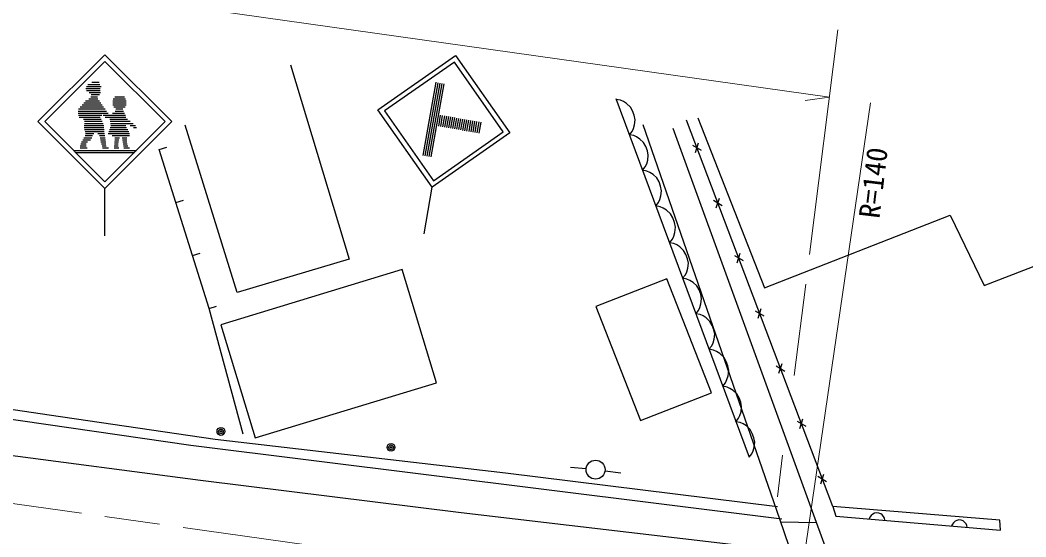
# Model space of a CAD drawing. Units: millimetres, scale not verified. Extents: x 40000 to 680000, y 20000 to 380000.
# Drawn here: x 431070 to 494826, y 286203 to 318959 of the extents above; entities that cross this region are included whole.
import ezdxf
from ezdxf.enums import TextEntityAlignment as Align

# ---------------------------------------------------------------- set-up
doc = ezdxf.new("R2010")
doc.units = ezdxf.units.MM
doc.header["$LTSCALE"] = 1000
doc.linetypes.add('CHAIN', pattern=[18.5, 12, -1.5, 3.5, -1.5])
for name, color, linetype, lineweight in [('M-BGD', 7, 'Continuous', 25), ('M-BMK', 2, 'CHAIN', 13), ('M-STR-HTXT', 7, 'Continuous', 13), ('M-STR-STR1', 1, 'Continuous', 25), ('M-STR-STRC', 7, 'Continuous', 25)]:
    doc.layers.add(name, color=color, linetype=linetype, lineweight=lineweight)
doc.styles.add('ＭＳ ゴシック', font='')
doc.styles.get('ＭＳ ゴシック').set_extended_font_data('MS Gothic')

msp = doc.modelspace()

# ---------------------------------------------------------------- linework, layer by layer
at = {"layer": 'M-BGD'}
for p, q in [((448206, 316119), (451933, 303813)), ((468840, 313982), (477278, 291251)), ((469131, 313887), (468856, 313938)), ((469317, 313802), (469131, 313887)), ((469518, 313672), (469317, 313802)), ((469754, 313452), (469518, 313672)), ((469899, 313199), (469754, 313452)), ((469999, 312929), (469899, 313199)), ((470054, 312642), (469999, 312929)), ((470020, 312322), (470054, 312642)), ((482582, 288131), (473311, 312623)), ((474033, 312769), (478250, 301982)), ((444823, 301704), (441539, 312295)), ((469692, 311688), (469866, 311907)), ((469866, 311907), (469951, 312092)), ((469951, 312092), (470020, 312322)), ((470551, 312351), (479204, 287346)), ((481561, 287114), (472464, 312082)), ((469967, 311637), (469692, 311688)), ((470152, 311552), (469967, 311637)), ((470354, 311422), (470152, 311552)), ((470589, 311202), (470354, 311422)), ((470734, 310949), (470589, 311202)), ((473875, 310569), (474072, 311178)), ((439892, 310758), (440369, 310907)), ((443050, 300672), (439892, 310758)), ((470834, 310679), (470734, 310949)), ((470889, 310392), (470834, 310679)), ((473698, 311037), (474249, 310711)), ((470787, 309842), (470855, 310072)), ((470855, 310072), (470889, 310392)), ((470527, 309438), (470702, 309657)), ((470802, 309387), (470527, 309438)), ((470702, 309657), (470787, 309842)), ((470987, 309302), (470802, 309387)), ((471189, 309172), (470987, 309302)), ((471424, 308952), (471189, 309172)), ((471569, 308699), (471424, 308952)), ((471669, 308429), (471569, 308699)), ((471725, 308142), (471669, 308429)), ((471690, 307822), (471725, 308142)), ((440944, 307396), (441421, 307545)), ((471362, 307188), (471537, 307407)), ((471537, 307407), (471622, 307592)), ((471622, 307592), (471690, 307822)), ((475022, 307538), (475573, 307212)), ((475199, 307070), (475396, 307679)), ((471649, 307134), (471362, 307188)), ((471841, 307046), (471649, 307134)), ((472052, 306911), (471841, 307046)), ((472297, 306682), (472052, 306911)), ((472448, 306418), (472297, 306682)), ((472552, 306137), (472448, 306418)), ((472610, 305838), (472552, 306137)), ((478250, 301982), (490017, 306591)), ((490017, 306591), (492174, 302130)), ((472503, 305265), (472574, 305504)), ((472574, 305504), (472610, 305838)), ((492174, 302130), (500809, 305494)), ((472232, 304844), (472414, 305072)), ((472507, 304793), (472232, 304844)), ((472414, 305072), (472503, 305265)), ((472692, 304708), (472507, 304793)), ((441997, 304034), (442474, 304183)), ((472894, 304578), (472692, 304708)), ((473129, 304358), (472894, 304578)), ((473274, 304105), (473129, 304358)), ((476524, 303571), (476721, 304181)), ((451933, 303813), (444823, 301704)), ((473375, 303835), (473274, 304105)), ((473430, 303548), (473375, 303835)), ((473395, 303228), (473430, 303548)), ((476347, 304039), (476898, 303713)), ((455288, 303143), (443795, 299652)), ((457465, 295973), (455288, 303143)), ((473242, 302813), (473327, 302998)), ((473327, 302998), (473395, 303228)), ((376282, 302218), (432902, 293936)), ((472060, 302569), (467562, 300807)), ((474892, 295339), (472060, 302569)), ((473067, 302594), (473242, 302813)), ((473342, 302543), (473067, 302594)), ((473527, 302458), (473342, 302543)), ((473729, 302328), (473527, 302458)), ((473964, 302108), (473729, 302328)), ((474110, 301855), (473964, 302108)), ((474210, 301585), (474110, 301855)), ((474265, 301298), (474210, 301585)), ((474162, 300748), (474230, 300978)), ((474230, 300978), (474265, 301298)), ((443050, 300672), (443527, 300821)), ((445207, 292709), (443050, 300672)), ((467562, 300807), (470394, 293577)), ((473902, 300344), (474077, 300563)), ((474177, 300293), (473902, 300344)), ((474077, 300563), (474162, 300748)), ((474363, 300208), (474177, 300293)), ((477671, 300540), (478222, 300214)), ((477848, 300073), (478045, 300682)), ((474564, 300078), (474363, 300208)), ((474800, 299858), (474564, 300078)), ((474945, 299605), (474800, 299858)), ((443795, 299652), (445973, 292482)), ((475045, 299335), (474945, 299605)), ((475100, 299048), (475045, 299335)), ((475065, 298728), (475100, 299048)), ((474912, 298313), (474997, 298498)), ((474997, 298498), (475065, 298728)), ((441895, 291993), (399240, 298180)), ((474738, 298094), (474912, 298313)), ((475024, 298041), (474738, 298094)), ((475217, 297952), (475024, 298041)), ((475427, 297817), (475217, 297952)), ((475672, 297588), (475427, 297817)), ((475823, 297324), (475672, 297588)), ((475928, 297043), (475823, 297324)), ((479172, 296574), (479369, 297183)), ((475985, 296744), (475928, 297043)), ((475949, 296411), (475985, 296744)), ((478995, 297041), (479546, 296715)), ((445973, 292482), (457465, 295973)), ((475608, 295751), (475790, 295978)), ((475790, 295978), (475878, 296171)), ((475878, 296171), (475949, 296411)), ((470394, 293577), (474892, 295339)), ((475883, 295699), (475608, 295751)), ((476068, 295614), (475883, 295699)), ((476270, 295484), (476068, 295614)), ((476505, 295264), (476270, 295484)), ((476650, 295011), (476505, 295264)), ((476750, 294741), (476650, 295011)), ((476805, 294454), (476750, 294741)), ((432902, 293936), (443444, 292404)), ((476702, 293904), (476771, 294134)), ((476771, 294134), (476805, 294454)), ((476443, 293501), (476618, 293719)), ((476718, 293449), (476443, 293501)), ((476618, 293719), (476702, 293904)), ((476903, 293364), (476718, 293449)), ((477105, 293234), (476903, 293364)), ((480320, 293543), (480871, 293217)), ((480497, 293075), (480694, 293684)), ((477340, 293014), (477105, 293234)), ((477485, 292761), (477340, 293014)), ((477585, 292491), (477485, 292761)), ((443444, 292404), (461830, 290259)), ((477641, 292204), (477585, 292491)), ((477606, 291884), (477641, 292204)), ((479363, 287327), (441895, 291993)), ((477278, 291251), (477453, 291469)), ((477453, 291469), (477538, 291654)), ((477538, 291654), (477606, 291884)), ((461830, 290259), (479087, 288130)), ((466953, 290515), (465956, 290600)), ((468146, 290392), (469139, 290273)), ((481821, 289576), (482018, 290185)), ((481644, 290044), (482195, 289718)), ((493175, 287253), (482582, 288131)), ((482582, 288131), (482780, 287525)), ((485012, 287553), (484943, 287459)), ((485120, 287644), (485012, 287553)), ((485225, 287696), (485120, 287644)), ((485348, 287725), (485225, 287696)), ((485507, 287711), (485348, 287725)), ((485623, 287661), (485507, 287711)), ((485718, 287593), (485623, 287661)), ((485809, 287485), (485718, 287593)), ((482780, 287525), (493225, 286625)), ((484943, 287459), (484893, 287343)), ((485860, 287380), (485809, 287485)), ((485889, 287257), (485860, 287380)), ((490166, 287009), (490116, 286893)), ((490234, 287104), (490166, 287009)), ((490343, 287195), (490234, 287104)), ((490447, 287246), (490343, 287195)), ((490570, 287275), (490447, 287246)), ((490730, 287262), (490570, 287275)), ((490846, 287211), (490730, 287262)), ((490940, 287143), (490846, 287211)), ((491031, 287035), (490940, 287143)), ((491083, 286930), (491031, 287035)), ((491112, 286807), (491083, 286930)), ((493225, 286625), (493175, 287253))]:
    msp.add_line(p, q, dxfattribs=at)
msp.add_circle((467550, 290464), 600, dxfattribs=at)
at = {"layer": 'M-BMK'}
msp.add_line((368117, 297095), (465879, 283349), dxfattribs=at)
at = {"layer": 'M-STR-HTXT'}
for p, q in [((317390, 337362), (482367, 314067)), ((482914, 318347), (481117, 304113)), ((484979, 313723), (480200, 281030)), ((482367, 314067), (480824, 313857)), ((480881, 302229), (480128, 296435)), ((479399, 291387), (479078, 288736))]:
    msp.add_line(p, q, dxfattribs=at)
at = {"layer": 'M-STR-STR1'}
for p, q in [((479204, 287346), (483068, 276181)), ((479273, 287149), (481561, 287114)), ((485557, 276149), (481561, 287114))]:
    msp.add_line(p, q, dxfattribs=at)
at = {"layer": 'M-STR-STRC'}
for p, q in [((432203, 312524), (436446, 316766)), ((436446, 316342), (432628, 312524)), ((436446, 316766), (440689, 312524)), ((440264, 312524), (436446, 316342)), ((453753, 313279), (458668, 316720)), ((458595, 316302), (454171, 313205)), ((461692, 311879), (458595, 316302)), ((458668, 316720), (462110, 311805)), ((436074, 314995), (435617, 314995)), ((456618, 310387), (457434, 315016)), ((456746, 310365), (457562, 314993)), ((456874, 310342), (457690, 314971)), ((436146, 314605), (435245, 314605)), ((436147, 314475), (435269, 314475)), ((436216, 314735), (435270, 314735)), ((436126, 314865), (435363, 314865)), ((436155, 314345), (435452, 314345)), ((457002, 310320), (457818, 314948)), ((457130, 310297), (457946, 314926)), ((436192, 313695), (435115, 313695)), ((436106, 313825), (435211, 313825)), ((436003, 313955), (435429, 313955)), ((435965, 314085), (435562, 314085)), ((436106, 314215), (435567, 314215)), ((437784, 313695), (436938, 313695)), ((437787, 313825), (436941, 313825)), ((437757, 313955), (436971, 313955)), ((437692, 314085), (437071, 314085)), ((436646, 313045), (434756, 313045)), ((436538, 313175), (434758, 313175)), ((436451, 313305), (434779, 313305)), ((436363, 313435), (434883, 313435)), ((436278, 313565), (435000, 313565)), ((437692, 313045), (436923, 313045)), ((437782, 313565), (436955, 313565)), ((437725, 313435), (437013, 313435)), ((437615, 313175), (437090, 313175)), ((437576, 313305), (437128, 313305)), ((457195, 308364), (453753, 313279)), ((454171, 313205), (457268, 308782)), ((436446, 308281), (432203, 312524)), ((432628, 312524), (436446, 308705)), ((436253, 312915), (434768, 312915)), ((436139, 312785), (434822, 312785)), ((436201, 312655), (435091, 312655)), ((436275, 312525), (435147, 312525)), ((437742, 312915), (436326, 312915)), ((440689, 312524), (436446, 308281)), ((436446, 308705), (440264, 312524)), ((437781, 312785), (436470, 312785)), ((437885, 312655), (436751, 312655)), ((438038, 312525), (436785, 312525)), ((457605, 312244), (457726, 312934)), ((457733, 312222), (457855, 312911)), ((457861, 312199), (457983, 312888)), ((457989, 312176), (458111, 312866)), ((458117, 312154), (458239, 312843)), ((458245, 312131), (458367, 312821)), ((458373, 312109), (458495, 312798)), ((458501, 312086), (458623, 312776)), ((458629, 312064), (458751, 312753)), ((458757, 312041), (458879, 312730)), ((458885, 312018), (459007, 312708)), ((459013, 311996), (459135, 312685)), ((459141, 311973), (459263, 312663)), ((459269, 311951), (459391, 312640)), ((459397, 311928), (459519, 312617)), ((459525, 311906), (459647, 312595)), ((459653, 311883), (459775, 312572)), ((459781, 311860), (459903, 312550)), ((459909, 311838), (460031, 312527)), ((460037, 311815), (460159, 312505)), ((460165, 311793), (460287, 312482)), ((436383, 312135), (435122, 312135)), ((436374, 312265), (435130, 312265)), ((436392, 312005), (435148, 312005)), ((436328, 312395), (435152, 312395)), ((435869, 311875), (435193, 311875)), ((436406, 311875), (435889, 311875)), ((437964, 311875), (436689, 311875)), ((437903, 312005), (436728, 312005)), ((437809, 312135), (436769, 312135)), ((438246, 312395), (436802, 312395)), ((437778, 312265), (436810, 312265)), ((438386, 312265), (438040, 312265)), ((438442, 312135), (438254, 312135)), ((462110, 311805), (457195, 308364)), ((457268, 308782), (461692, 311879)), ((435337, 311225), (434971, 311225)), ((435525, 311355), (435037, 311355)), ((435621, 311485), (435113, 311485)), ((435663, 311615), (435188, 311615)), ((435735, 311745), (435214, 311745)), ((436424, 311745), (435989, 311745)), ((436443, 311615), (436107, 311615)), ((436462, 311485), (436148, 311485)), ((436480, 311355), (436164, 311355)), ((436496, 311225), (436186, 311225)), ((438002, 311745), (436658, 311745)), ((438010, 311615), (436898, 311615)), ((437299, 311225), (437057, 311225)), ((437330, 311355), (437065, 311355)), ((437361, 311485), (437073, 311485)), ((437829, 311485), (437549, 311485)), ((437833, 311355), (437563, 311355)), ((437838, 311225), (437581, 311225)), ((434446, 310705), (438446, 310705)), ((434576, 310575), (438316, 310575)), ((435315, 310835), (434872, 310835)), ((435259, 310965), (434874, 310965)), ((435262, 311095), (434920, 311095)), ((436511, 311095), (436233, 311095)), ((436529, 310965), (436271, 310965)), ((436669, 310835), (436282, 310835)), ((437279, 310965), (437038, 310965)), ((437323, 310835), (437038, 310835)), ((437289, 311095), (437048, 311095)), ((437845, 311095), (437600, 311095)), ((437907, 310965), (437618, 310965)), ((438001, 310835), (437637, 310835)), ((436446, 305281), (436446, 308281)), ((456674, 305409), (457195, 308364)), ((424749, 292114), (442496, 289801)), ((442496, 289801), (459026, 287742)), ((459026, 287742), (476497, 285702))]:
    msp.add_line(p, q, dxfattribs=at)
for centre, radius in [((443801, 292889), 250), ((443801, 292889), 150), ((443801, 292889), 50), ((454582, 291878), 250), ((454582, 291878), 150), ((454582, 291878), 50)]:
    msp.add_circle(centre, radius, dxfattribs=at)

# ---------------------------------------------------------------- texts
at = {"layer": 'M-STR-HTXT', "style": 'ＭＳ ゴシック'}
msp.add_text('R=140', height=1320, rotation=83.2, dxfattribs=at).set_placement((485935, 306295), align=Align.BOTTOM_LEFT)

doc.saveas('drawing.dxf')
